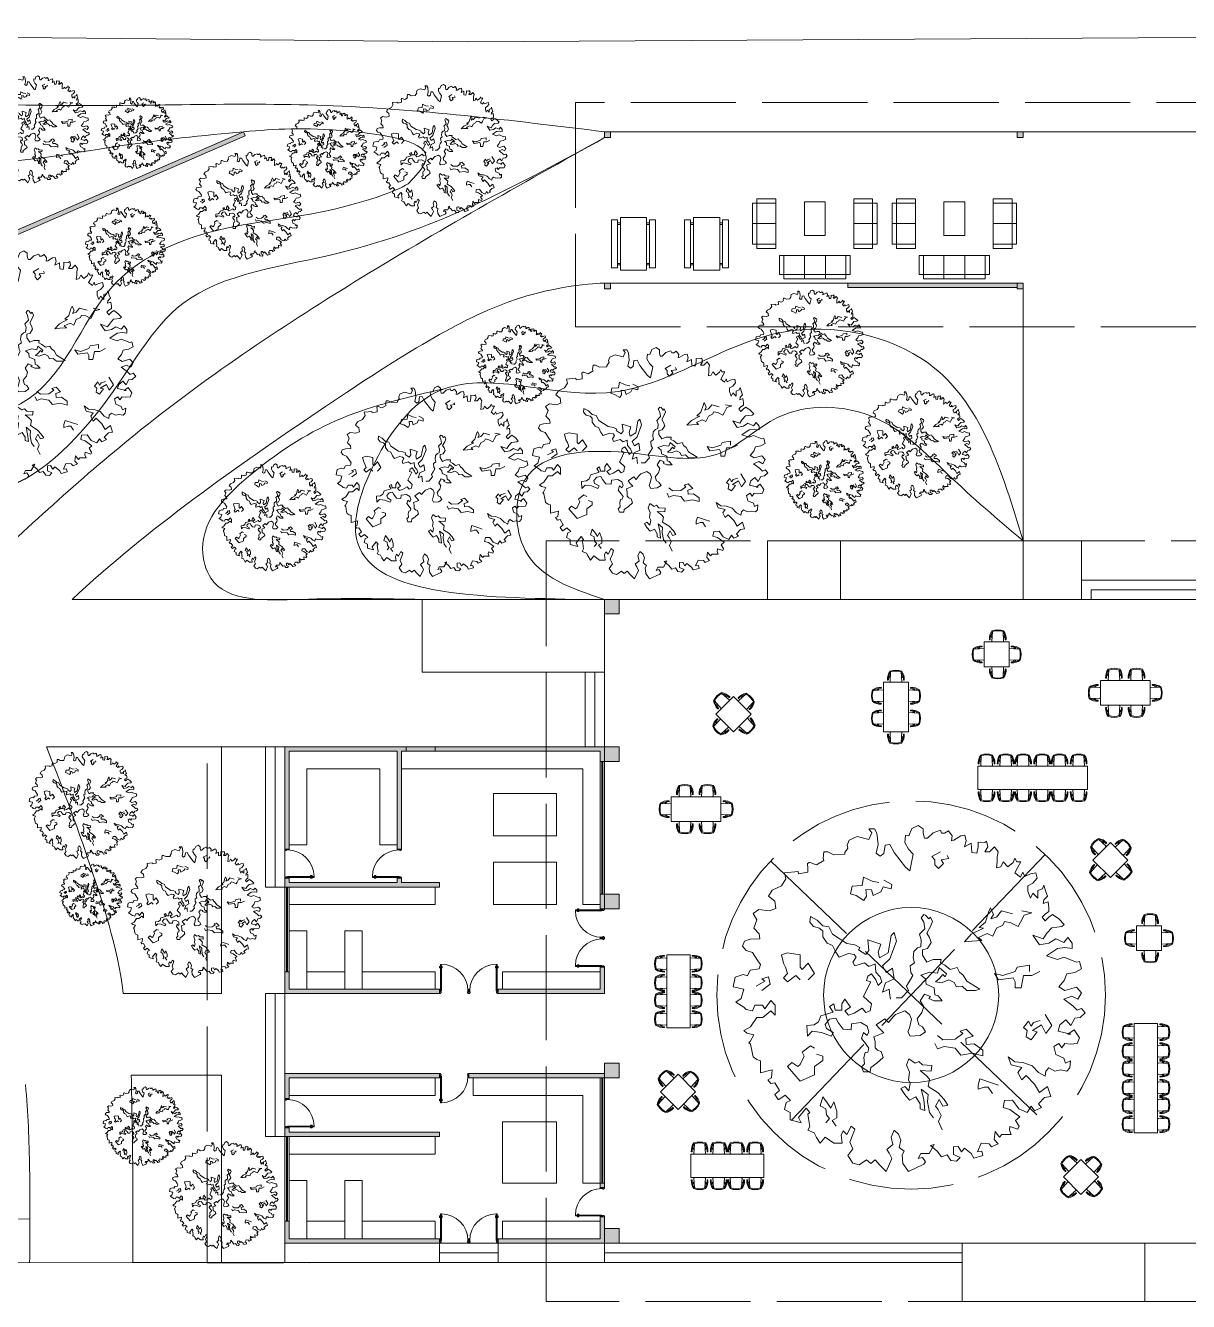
# Model space of a CAD drawing. Header units: metres. Extents: x -48 to 2360, y -1392 to 453.
# Drawn here: x 879.78 to 919.62, y -100.49 to -56.77 of the extents above; entities that cross this region are included whole.
import ezdxf

# ---------------------------------------------------------------- set-up
doc = ezdxf.new("R2010")
doc.units = ezdxf.units.M
doc.linetypes.add('ACAD_ISO02W100', pattern=[15, 12, -3])
doc.layers.get('0').update_dxf_attribs({"color": 200})
for name, color, linetype, lineweight, transparency in [('BAÑOS', 201, 'Continuous', 5, 0.7), ('caminos', 213, 'Continuous', 9, 0.5), ('JARDINERAS', 93, 'Continuous', 5, 0.4), ('PyV', 4, 'Continuous', 5, 0.3), ('SUELO', 231, 'Continuous', 5, 0.2)]:
    doc.layers.add(name, color=color, linetype=linetype, lineweight=lineweight, transparency=transparency)
for name, color, linetype, lineweight in [('MURETE', 31, 'Continuous', 13), ('MUROS', 31, 'Continuous', 9), ('proyecciones nuevas', 170, 'ACAD_ISO02W100', 13), ('trazo', 7, 'Continuous', 18)]:
    doc.layers.add(name, color=color, linetype=linetype, lineweight=lineweight)
doc.layers.add('Vegetación-h', color=7, linetype='Continuous', lineweight=5, true_color=0x5f7f00, transparency=0.5)

# ---------------------------------------------------------------- blocks, each defined once
blk = doc.blocks.new('SILLA')
for p, q in [((478.621, 333.309), (478.64, 333.653)), ((479.021, 333.309), (479.003, 333.653)), ((478.572, 333.487), (478.629, 333.443)), ((479.071, 333.487), (479.014, 333.443))]:
    blk.add_line(p, q)
for centre, radius, start, end in [((478.995, 333.41), 0.46, 144.3343, 183.9715), ((478.995, 333.41), 0.43, 145.6187, 183.9715), ((478.821, 333.087), 0.624, 71.3205, 108.6795), ((478.821, 333.087), 0.594, 72.2576, 107.7424), ((478.648, 333.41), 0.43, 356.0285, 34.3813), ((478.648, 333.41), 0.46, 356.0285, 35.6657), ((478.551, 333.388), 0.0174, 214.4526, 333.4904), ((478.578, 333.465), 0.0569, 21.4004, 88.2071), ((478.821, 333.949), 0.67, 252.6383, 256.821), ((478.821, 333.949), 0.67, 283.179, 287.3617), ((479.065, 333.465), 0.0569, 91.7929, 158.5996), ((479.092, 333.388), 0.0174, 206.5096, 325.5474)]:
    blk.add_arc(centre, radius, start, end)
blk = doc.blocks.new('arb29')
at = {"layer": 'Vegetación-h', "linetype": 'Continuous'}
for points in [[(1.833, -0.001), (1.929, -0.073), (1.976, -0.118), (2.022, -0.099), (2.061, -0.145), (2.008, -0.196), (1.95, -0.203), (1.91, -0.281), (1.857, -0.222), (1.793, -0.275), (1.774, -0.339), (1.91, -0.373), (1.878, -0.373), (1.942, -0.326), (2.001, -0.411), (1.976, -0.47), (1.905, -0.477), (1.846, -0.47), (1.812, -0.517), (1.78, -0.47), (1.727, -0.504), (1.748, -0.587), (1.833, -0.626), (1.852, -0.679), (1.905, -0.653), (1.897, -0.73), (1.865, -0.764), (1.799, -0.751), (1.74, -0.764), (1.676, -0.73), (1.644, -0.764), (1.636, -0.815), (1.565, -0.778), (1.5, -0.706), (1.402, -0.672), (1.317, -0.666), (1.245, -0.613), (1.277, -0.698), (1.389, -0.725), (1.349, -0.778), (1.389, -0.855), (1.434, -0.81), (1.525, -0.9), (1.578, -0.991), (1.663, -0.927), (1.695, -1.031), (1.631, -1.044), (1.565, -1.11), (1.597, -1.148), (1.525, -1.182), (1.487, -1.135), (1.447, -1.201), (1.357, -1.161), (1.291, -1.071), (1.206, -1.076), (1.192, -1.148), (1.264, -1.169), (1.37, -1.246), (1.323, -1.286), (1.362, -1.345), (1.349, -1.377), (1.264, -1.35), (1.259, -1.39), (1.277, -1.435), (1.232, -1.435), (1.179, -1.435), (1.155, -1.462), (1.109, -1.403), (1.096, -1.488), (1.141, -1.533), (1.07, -1.566), (1.043, -1.533), (0.958, -1.526), (0.919, -1.619), (0.966, -1.611), (0.977, -1.658), (0.881, -1.683), (0.854, -1.637), (0.783, -1.579), (0.75, -1.619), (0.716, -1.56), (0.665, -1.566), (0.665, -1.645), (0.737, -1.677), (0.698, -1.717), (0.639, -1.709), (0.599, -1.651), (0.541, -1.67), (0.495, -1.611), (0.424, -1.552), (0.463, -1.539), (0.41, -1.637), (0.32, -1.637), (0.293, -1.69), (0.339, -1.677), (0.371, -1.722), (0.352, -1.749), (0.189, -1.826), (0.131, -1.741), (0.123, -1.651), (0.144, -1.611), (0.091, -1.573), (0.11, -1.494), (0.085, -1.43), (0.038, -1.39), (0.006, -1.462), (0.025, -1.539), (-0.039, -1.592), (-0.013, -1.632), (0.014, -1.69), (-0.047, -1.826), (-0.111, -1.762), (-0.164, -1.704), (-0.209, -1.741), (-0.255, -1.704), (-0.332, -1.755), (-0.398, -1.736), (-0.451, -1.658), (-0.398, -1.586), (-0.43, -1.515), (-0.398, -1.435), (-0.379, -1.377), (-0.417, -1.345), (-0.462, -1.435), (-0.502, -1.396), (-0.523, -1.443), (-0.51, -1.526), (-0.6, -1.526), (-0.691, -1.462), (-0.744, -1.526), (-0.783, -1.467), (-0.808, -1.416), (-0.874, -1.39), (-0.855, -1.35), (-0.867, -1.265), (-0.874, -1.22), (-0.855, -1.201), (-0.893, -1.156), (-0.972, -1.254), (-0.946, -1.312), (-1.063, -1.278), (-1.063, -1.201), (-1.122, -1.169), (-1.103, -1.097), (-1.057, -1.076), (-1.116, -1.018), (-1.18, -1.063), (-1.188, -1.063), (-1.225, -1.012), (-1.174, -0.967), (-1.225, -0.887), (-1.265, -0.895), (-1.297, -0.855), (-1.259, -0.836), (-1.252, -0.751), (-1.377, -0.783), (-1.377, -0.719), (-1.377, -0.653), (-1.414, -0.64), (-1.454, -0.613), (-1.462, -0.581), (-1.48, -0.477), (-1.499, -0.464), (-1.486, -0.451), (-1.448, -0.379), (-1.52, -0.36), (-1.552, -0.334), (-1.48, -0.294), (-1.414, -0.196), (-1.35, -0.196), (-1.265, -0.124), (-1.22, -0.171), (-1.22, -0.065), (-1.265, -0.014), (-1.331, -0.105), (-1.356, -0.065), (-1.435, -0.065), (-1.462, -0.124), (-1.526, -0.112), (-1.552, -0.086), (-1.637, -0.033), (-1.579, 0.007), (-1.552, 0.103), (-1.664, 0.129), (-1.643, 0.233), (-1.558, 0.26), (-1.513, 0.247), (-1.486, 0.305), (-1.39, 0.318), (-1.377, 0.364), (-1.403, 0.403), (-1.462, 0.494), (-1.526, 0.515), (-1.565, 0.56), (-1.545, 0.613), (-1.486, 0.632), (-1.382, 0.638), (-1.39, 0.691), (-1.448, 0.749), (-1.414, 0.84), (-1.454, 0.906), (-1.395, 0.946), (-1.284, 0.933), (-1.212, 0.957), (-1.225, 1.037), (-1.292, 1.088), (-1.252, 1.154), (-1.154, 1.199), (-1.108, 1.271), (-1.122, 1.337), (-0.978, 1.35), (-0.972, 1.324), (-0.874, 1.343), (-0.874, 1.382), (-0.88, 1.433), (-0.861, 1.447), (-0.855, 1.447), (-0.783, 1.422), (-0.704, 1.467), (-0.712, 1.492), (-0.704, 1.558), (-0.664, 1.558), (-0.6, 1.526), (-0.483, 1.532), (-0.483, 1.552), (-0.451, 1.598), (-0.457, 1.63), (-0.438, 1.683), (-0.353, 1.721), (-0.228, 1.688), (-0.196, 1.76), (-0.228, 1.8), (-0.17, 1.8), (-0.143, 1.755), (-0.13, 1.636), (-0.151, 1.545), (-0.111, 1.513), (-0.071, 1.539), (-0.058, 1.63), (-0.007, 1.636), (0.038, 1.552), (0.157, 1.396), (0.203, 1.356), (0.24, 1.532), (0.189, 1.585), (0.15, 1.656), (0.157, 1.734), (0.195, 1.728)], [(0.195, 1.728), (0.227, 1.806), (0.293, 1.838), (0.346, 1.8), (0.346, 1.755), (0.359, 1.702), (0.392, 1.702), (0.45, 1.76), (0.528, 1.787), (0.541, 1.755), (0.573, 1.755), (0.613, 1.779), (0.652, 1.728), (0.645, 1.675), (0.671, 1.683), (0.743, 1.728), (0.788, 1.734), (0.801, 1.675), (0.783, 1.611), (0.854, 1.649), (0.86, 1.552), (0.913, 1.545), (0.926, 1.611), (0.926, 1.662), (0.998, 1.656), (1.017, 1.67), (1.03, 1.611), (0.998, 1.558), (1.049, 1.558), (1.102, 1.611), (1.141, 1.558), (1.128, 1.505), (1.128, 1.454), (1.121, 1.388), (1.168, 1.401), (1.192, 1.454), (1.24, 1.401), (1.298, 1.447), (1.317, 1.492), (1.336, 1.454), (1.381, 1.454), (1.349, 1.396), (1.317, 1.337), (1.376, 1.29), (1.402, 1.343), (1.421, 1.297), (1.48, 1.324), (1.538, 1.337), (1.551, 1.278), (1.506, 1.225), (1.453, 1.199), (1.453, 1.14), (1.48, 1.069), (1.506, 1.122), (1.559, 1.069), (1.559, 1.148), (1.61, 1.167), (1.623, 1.207), (1.644, 1.135), (1.663, 1.088), (1.623, 1.05), (1.617, 1.01), (1.668, 1.029), (1.676, 0.965), (1.676, 0.925), (1.636, 0.899), (1.604, 0.866), (1.636, 0.827), (1.676, 0.866), (1.716, 0.893), (1.78, 0.848), (1.838, 0.789), (1.812, 0.768), (1.708, 0.755), (1.655, 0.696), (1.617, 0.638), (1.506, 0.677), (1.578, 0.574), (1.676, 0.592), (1.748, 0.638), (1.833, 0.6), (1.878, 0.651), (1.923, 0.592), (1.923, 0.534), (1.846, 0.547), (1.767, 0.534), (1.65, 0.456), (1.767, 0.417), (1.833, 0.443), (1.969, 0.39), (2.001, 0.398), (2.022, 0.318), (1.95, 0.281), (1.865, 0.267), (1.838, 0.196), (1.78, 0.129), (1.846, 0.09), (1.969, 0.124), (2.022, 0.065), (1.982, -0.001), (1.918, 0.031), (1.833, -0.001)], [(0.528, 1.559), (0.437, 1.507), (0.469, 1.475), (0.469, 1.422), (0.508, 1.382), (0.561, 1.435), (0.535, 1.475), (0.619, 1.487), (0.6, 1.52)], [(-0.124, 1.233), (-0.195, 1.246), (-0.286, 1.291), (-0.3, 1.2), (-0.404, 1.194), (-0.424, 1.115), (-0.365, 1.096), (-0.281, 1.044), (-0.254, 1.089), (-0.261, 1.161), (-0.202, 1.155), (-0.182, 1.096), (-0.104, 1.135), (-0.078, 1.187), (0.007, 1.167), (0.013, 1.214), (-0.072, 1.259)], [(1.291, 0.901), (1.174, 0.933), (1.122, 0.867), (1.063, 0.848), (1.089, 0.894), (1.057, 0.965), (1.037, 0.919), (1.004, 0.815), (0.939, 0.756), (0.985, 0.75), (0.855, 0.685), (0.782, 0.606), (0.861, 0.613), (0.966, 0.62), (0.932, 0.652), (1.024, 0.692), (1.082, 0.665), (1.122, 0.75), (1.187, 0.783), (1.206, 0.822), (1.272, 0.808), (1.35, 0.769), (1.376, 0.815), (1.415, 0.887), (1.494, 0.913), (1.39, 0.933)], [(0.059, 0.013), (0.118, 0.013), (0.189, 0.091), (0.17, 0.137), (0.202, 0.189), (0.235, 0.248), (0.215, 0.28), (0.209, 0.352), (0.254, 0.384), (0.241, 0.436), (0.248, 0.502), (0.287, 0.541), (0.32, 0.554), (0.326, 0.626), (0.306, 0.685), (0.365, 0.744), (0.352, 0.815), (0.326, 0.861), (0.352, 0.894), (0.372, 0.887), (0.404, 0.848), (0.424, 0.867), (0.444, 0.822), (0.424, 0.769), (0.385, 0.697), (0.411, 0.652), (0.431, 0.6), (0.392, 0.535), (0.34, 0.522), (0.34, 0.463), (0.385, 0.391), (0.451, 0.418), (0.535, 0.418), (0.528, 0.384), (0.574, 0.359), (0.633, 0.313), (0.705, 0.332), (0.73, 0.286), (0.769, 0.254), (0.809, 0.189), (0.946, 0.104), (0.9, 0.091), (0.809, 0.091), (0.757, 0.137), (0.698, 0.13), (0.672, 0.175), (0.619, 0.202), (0.535, 0.17), (0.476, 0.182), (0.515, 0.215), (0.555, 0.261), (0.58, 0.234), (0.594, 0.268), (0.515, 0.332), (0.496, 0.274), (0.417, 0.286), (0.32, 0.254), (0.372, 0.215), (0.378, 0.157), (0.463, 0.118), (0.469, 0.046), (0.503, 0.032), (0.548, -0.02), (0.463, -0.02), (0.404, 0.007), (0.424, 0.026), (0.359, 0.052), (0.313, -0.02), (0.352, -0.079), (0.333, -0.144), (0.281, -0.209), (0.3, -0.274), (0.34, -0.294), (0.372, -0.346), (0.313, -0.385), (0.209, -0.392), (0.183, -0.346), (0.202, -0.306), (0.222, -0.215), (0.202, -0.163), (0.15, -0.124), (0.052, -0.163), (0.027, -0.19), (-0.02, -0.249), (-0.059, -0.209), (-0.15, -0.274), (-0.118, -0.313), (-0.072, -0.359), (-0.176, -0.399), (-0.163, -0.451), (-0.163, -0.515), (-0.137, -0.542), (-0.098, -0.555), (-0.078, -0.62), (-0.143, -0.678), (-0.209, -0.724), (-0.215, -0.771), (-0.286, -0.771), (-0.306, -0.718), (-0.274, -0.685), (-0.281, -0.62), (-0.267, -0.567), (-0.241, -0.562), (-0.229, -0.522), (-0.261, -0.476), (-0.306, -0.418), (-0.286, -0.353), (-0.248, -0.385), (-0.229, -0.346), (-0.248, -0.288), (-0.313, -0.249), (-0.411, -0.261), (-0.417, -0.326), (-0.502, -0.32), (-0.554, -0.249), (-0.58, -0.202), (-0.646, -0.215), (-0.691, -0.268), (-0.678, -0.313), (-0.606, -0.353), (-0.626, -0.392), (-0.73, -0.353), (-0.828, -0.34), (-0.88, -0.392), (-0.887, -0.281), (-0.808, -0.274), (-0.763, -0.242), (-0.737, -0.177), (-0.606, -0.138), (-0.646, -0.079), (-0.599, -0.052), (-0.587, -0.118), (-0.515, -0.118), (-0.515, -0.052), (-0.483, 0), (-0.424, -0.085), (-0.483, -0.124), (-0.443, -0.17), (-0.385, -0.15), (-0.3, -0.098), (-0.261, -0.144), (-0.215, -0.124), (-0.209, -0.085), (-0.202, -0.052), (-0.286, 0.026), (-0.261, 0.078), (-0.209, 0.182), (-0.254, 0.195), (-0.241, 0.241), (-0.202, 0.268), (-0.156, 0.202), (-0.13, 0.143), (-0.091, 0.182), (-0.111, 0.234), (-0.156, 0.286), (-0.163, 0.372), (-0.229, 0.345), (-0.274, 0.384), (-0.378, 0.352), (-0.397, 0.391), (-0.365, 0.443), (-0.385, 0.47), (-0.443, 0.483), (-0.542, 0.443), (-0.58, 0.495), (-0.613, 0.567), (-0.672, 0.593), (-0.717, 0.658), (-0.717, 0.717), (-0.75, 0.75), (-0.815, 0.769), (-0.855, 0.815), (-0.848, 0.874), (-0.776, 0.835), (-0.717, 0.776), (-0.652, 0.763), (-0.613, 0.685), (-0.463, 0.587), (-0.378, 0.574), (-0.326, 0.547), (-0.339, 0.522), (-0.261, 0.47), (-0.229, 0.515), (-0.241, 0.626), (-0.104, 0.581), (-0.13, 0.495), (-0.118, 0.436), (-0.026, 0.489), (0.007, 0.672), (0.039, 0.704), (0.065, 0.613), (-0.007, 0.424), (-0.084, 0.352), (-0.046, 0.28), (0.02, 0.326), (0.039, 0.215), (-0.052, 0.17), (-0.084, 0.071), (-0.013, 0.104), (-0.007, 0.039), (0, 0)], [(-0.87, 0.204), (-0.804, 0.27), (-0.87, 0.379), (-0.935, 0.314), (-0.956, 0.336), (-0.956, 0.467), (-1.089, 0.488), (-1.154, 0.467), (-1.132, 0.379), (-1.11, 0.336), (-1.089, 0.27), (-1.132, 0.226), (-1.089, 0.183), (-1.001, 0.248), (-0.956, 0.204)], [(1.472, 0.291), (1.472, 0.357), (1.341, 0.336), (1.319, 0.291), (1.188, 0.248), (1.1, 0.27), (1.144, 0.204), (1.297, 0.226), (1.319, 0.183), (1.319, 0.117), (1.384, 0.117), (1.407, 0.248), (1.494, 0.248), (1.582, 0.291)], [(-1.422, 0.137), (-1.331, 0.189), (-1.363, 0.215), (-1.291, 0.234), (-1.272, 0.157), (-1.363, 0.091)], [(1.585, -0.229), (1.513, -0.249), (1.487, -0.288), (1.461, -0.235), (1.408, -0.301), (1.447, -0.333), (1.435, -0.399), (1.487, -0.431), (1.553, -0.346), (1.501, -0.333), (1.598, -0.274), (1.644, -0.365), (1.709, -0.281), (1.637, -0.163)], [(0.496, -0.385), (0.555, -0.431), (0.685, -0.424), (0.764, -0.365), (0.737, -0.34), (0.802, -0.32), (0.874, -0.392), (0.796, -0.418), (0.802, -0.483), (0.887, -0.476), (0.978, -0.542), (0.978, -0.601), (0.868, -0.574), (0.744, -0.594), (0.685, -0.522), (0.567, -0.503), (0.496, -0.529), (0.469, -0.47)], [(-0.804, -0.519), (-0.848, -0.496), (-0.935, -0.562), (-0.913, -0.605), (-0.956, -0.693), (-0.979, -0.715), (-1.044, -0.671), (-1.089, -0.715), (-0.956, -0.869), (-0.804, -0.803), (-0.804, -0.715), (-0.717, -0.65), (-0.717, -0.605), (-0.782, -0.584)], [(0.548, -1.384), (0.508, -1.298), (0.535, -1.234), (0.503, -1.168), (0.476, -1.136), (0.515, -1.064), (0.555, -1.136), (0.607, -1.123), (0.567, -1.064), (0.503, -0.992), (0.398, -0.927), (0.411, -0.848), (0.378, -0.809), (0.313, -0.757), (0.431, -0.764), (0.437, -0.705), (0.34, -0.698), (0.3, -0.66), (0.261, -0.678), (0.195, -0.633), (0.17, -0.698), (0.202, -0.776), (0.189, -0.855), (0.209, -0.894), (0.195, -0.973), (0.15, -0.927), (0.111, -0.946), (0.15, -1.012), (0.202, -1.07), (0.267, -1.037), (0.313, -1.109), (0.313, -1.161), (0.365, -1.181), (0.352, -1.064), (0.326, -0.953), (0.398, -1.012), (0.392, -1.089), (0.411, -1.2), (0.456, -1.259)], [(1.144, -0.912), (1.078, -0.89), (0.947, -0.846), (0.926, -0.912), (0.926, -0.956), (0.991, -0.934), (1.034, -0.934), (1.078, -1)], [(-0.685, -1.311), (-0.646, -1.266), (-0.678, -1.227), (-0.685, -1.161), (-0.744, -1.129), (-0.717, -1.037), (-0.665, -1.103), (-0.633, -1.155), (-0.599, -1.089), (-0.567, -1.188), (-0.567, -1.259), (-0.619, -1.286), (-0.574, -1.345)]]:
    blk.add_lwpolyline(points, dxfattribs=at)
blk = doc.blocks.new('A$C47781D45')
at = {"layer": 'PyV', "ltscale": 0.05}
for points in [[(0, 0.15), (0, 0), (0, 0), (0.03, 0), (0.03, 0.03), (0.05, 0.03), (0.05, 0.06), (0.03, 0.06), (0.03, 0.15)], [(1, 0.15), (1, 0), (1, 0), (0.97, 0), (0.97, 0.03), (0.95, 0.03), (0.95, 0.06), (0.97, 0.06), (0.97, 0.15)]]:
    blk.add_lwpolyline(points, close=True, dxfattribs=at)
blk = doc.blocks.new('A$C0EB300D3')
at = {"layer": 'PyV', "ltscale": 0.05}
for points in [[(0.017, 0.05), (0, 0.05), (0, 0), (0.017, 0)], [(0.072, 0.05), (0.09, 0.05), (0.09, 0), (0.072, 0)]]:
    blk.add_lwpolyline(points, close=True, dxfattribs=at)
for points in [[(0.03, 0.04), (0.017, 0.04), (0.017, 0.01), (0.03, 0.01)], [(0.06, 0.04), (0.072, 0.04), (0.072, 0.01), (0.06, 0.01)]]:
    blk.add_lwpolyline(points, dxfattribs=at)
blk = doc.blocks.new('A$C2C4F1FC9')
at = {"layer": 'PyV', "ltscale": 0.05}
blk.add_lwpolyline([(0.03, 0), (0.06, 0), (0.06, 0.91), (0.03, 0.91)], close=True, dxfattribs=at)
blk.add_blockref('A$C0EB300D3', (0, 0.79), dxfattribs=at)
blk = doc.blocks.new('A$C0F255765')
at = {"layer": 'PyV', "ltscale": 0.05}
for name, p in [('A$C2C4F1FC9', (0, 0.09)), ('A$C47781D45', (0, 0))]:
    blk.add_blockref(name, p, dxfattribs=at)
blk = doc.blocks.new('A$C20987058')
at = {"layer": 'PyV', "ltscale": 0.05}
blk.add_arc((0.06, 0.09), 0.91, 0.0001, 89.9998, dxfattribs=at)
blk.add_blockref('A$C0F255765', (0, 0), dxfattribs=at)
blk = doc.blocks.new('EUPLS010')
at = {"color": 0, "linetype": 'ByBlock'}
for p, q in [((0.076, 1.51), (1.724, 1.51)), ((0.076, 1.306), (0.076, 1.51)), ((1.724, 1.306), (1.724, 1.51)), ((0, 0.305), (0, 1.205)), ((0, 1.205), (1.8, 1.205)), ((0.076, 1.306), (1.724, 1.306)), ((0.178, 1.205), (0.178, 1.306)), ((0.229, 1.205), (0.229, 1.306)), ((1.571, 1.205), (1.571, 1.306)), ((1.622, 1.205), (1.622, 1.306)), ((1.8, 1.205), (1.8, 0.305)), ((1.8, 0.305), (0, 0.305)), ((1.724, 0.203), (0.076, 0.203)), ((0.076, 0), (0.076, 0.203)), ((1.724, 0), (0.076, 0)), ((0.178, 0.203), (0.178, 0.305)), ((0.229, 0.203), (0.229, 0.305)), ((1.571, 0.203), (1.571, 0.305)), ((1.622, 0.203), (1.622, 0.305)), ((1.724, 0.203), (1.724, 0))]:
    blk.add_line(p, q, dxfattribs=at)

msp = doc.modelspace()

# ---------------------------------------------------------------- hatches: boundary and pattern name
at = {"layer": 'MUROS', "ltscale": 7, "transparency": 33554687}
h = msp.add_hatch(color=256, dxfattribs=at)
h.dxf.hatch_style = 1
h.paths.add_polyline_path([(899.617, -81.487), (893.817, -81.487), (893.817, -81.637), (899.467, -81.637), (899.467, -81.987), (899.617, -81.987)])
h.paths.add_polyline_path([(892.667, -81.637), (892.817, -81.637), (892.817, -81.487), (888.667, -81.487), (888.667, -84.987), (888.817, -84.987), (888.817, -81.637), (892.517, -81.637), (892.517, -84.987), (892.667, -84.987)])
h.paths.add_polyline_path([(893.967, -86.137), (892.667, -86.137), (892.667, -85.987), (892.517, -85.987), (892.517, -86.137), (888.817, -86.137), (888.817, -85.987), (888.667, -85.987), (888.667, -86.287), (893.967, -86.287)])
h.paths.add_polyline_path([(893.967, -89.787), (888.817, -89.787), (888.817, -89.187), (888.667, -89.187), (888.667, -89.937), (893.967, -89.937)])
h.paths.add_polyline_path([(899.617, -89.037), (899.467, -89.037), (899.467, -89.787), (895.967, -89.787), (895.967, -89.937), (899.617, -89.937)])
h.paths.add_polyline_path([(899.617, -86.537), (899.467, -86.537), (899.467, -87.037), (899.617, -87.037)])
h.paths.add_polyline_path([(899.617, -92.677), (894.967, -92.677), (894.967, -92.827), (899.467, -92.827), (899.617, -92.825)])
h.paths.add_polyline_path([(893.967, -92.677), (888.667, -92.677), (888.667, -93.537), (888.817, -93.537), (888.817, -92.827), (893.967, -92.827)])
h.paths.add_polyline_path([(893.967, -94.687), (888.817, -94.687), (888.817, -94.537), (888.667, -94.537), (888.667, -94.837), (893.967, -94.837)])
h.paths.add_polyline_path([(893.967, -98.337), (888.817, -98.337), (888.817, -97.737), (888.667, -97.737), (888.667, -98.487), (893.967, -98.487)])
h.paths.add_polyline_path([(899.617, -97.587), (899.467, -97.587), (899.467, -98.337), (895.967, -98.337), (895.967, -98.487), (899.617, -98.487)])
h.paths.add_polyline_path([(899.617, -96.437), (899.467, -96.437), (899.467, -96.587), (899.617, -96.587)])
h.paths.add_polyline_path([(913.451, -65.595), (907.951, -65.595), (907.951, -65.745), (913.451, -65.745)])
h.paths.add_polyline_path([(934.117, -60.412), (923.117, -60.412), (923.117, -60.595), (933.931, -60.595), (934.117, -60.594)])
h.paths.add_polyline_path([(922.617, -60.412), (921.117, -60.412), (921.117, -60.595), (922.617, -60.595)])
h.paths.add_polyline_path([(937.117, -60.412), (934.617, -60.412), (934.617, -60.595), (937.117, -60.595)])
h.paths.add_polyline_path([(950.513, -65.856), (950.363, -65.856), (950.363, -73.949), (950.513, -73.949)])
h.paths.add_polyline_path([(955.823, -73.959), (955.675, -73.985), (958.032, -87.604, -0.006774), (958.175, -87.55)])
h.paths.add_polyline_path([(861.592, -60.412), (855.513, -60.412), (855.513, -60.595), (861.592, -60.595)])
h.paths.add_polyline_path([(868.991, -67.25), (868.959, -67.177), (867.537, -67.794), (867.569, -67.867)])
h.paths.add_polyline_path([(868.561, -66.259), (868.529, -66.186), (867.107, -66.803), (867.139, -66.876)])
h.paths.add_polyline_path([(868.131, -65.269), (868.099, -65.195), (866.677, -65.812), (866.709, -65.886)])
h.paths.add_polyline_path([(867.701, -64.278), (867.669, -64.205), (866.247, -64.822), (866.279, -64.895)])
h.paths.add_polyline_path([(870.241, -64.353), (870.209, -64.279), (868.787, -64.896), (868.819, -64.97)])
h.paths.add_polyline_path([(869.811, -63.362), (869.779, -63.289), (868.357, -63.906), (868.389, -63.979)])
h = msp.add_hatch(color=256, dxfattribs=at)
h.dxf.hatch_style = 1
h.paths.add_polyline_path([(887.313, -60.549), (887.253, -60.412), (874.009, -66.161), (874.069, -66.299)])
h.paths.add_polyline_path([(872.876, -66.817), (872.817, -66.679), (870.077, -67.868), (869.389, -68.167), (868.105, -68.725), (868.165, -68.862), (869.724, -68.185), (870.003, -68.827), (870.141, -68.768), (869.862, -68.126)], flags=17)
h.paths.add_polyline_path([(870.521, -70.02), (870.72, -70.478), (870.857, -70.419), (870.539, -69.685), (870.401, -69.745), (870.461, -69.882), (866.529, -71.589), (866.392, -71.649), (866.65, -72.245), (866.788, -72.186), (866.589, -71.727)])
h.paths.add_polyline_path([(864.451, -61.496), (861.984, -61.496), (862.72, -63.193), (862.858, -63.133), (862.212, -61.646), (864.352, -61.646), (865.116, -63.407), (865.254, -63.347)], flags=17)
h.paths.add_polyline_path([(871.513, -60.412), (861.592, -60.412), (861.592, -60.595), (871.429, -60.595), (871.455, -60.655), (865.254, -63.347), (865.116, -63.407), (863.316, -64.188), (863.256, -64.051), (863.119, -64.11), (866.392, -71.649), (866.529, -71.589), (863.376, -64.326), (867.032, -62.738), (867.72, -62.44), (871.515, -60.792), (873.872, -66.221), (873.734, -66.281), (873.794, -66.419), (873.931, -66.359), (874.728, -68.193), (874.865, -68.134), (874.069, -66.299), (874.009, -66.161)])
h.paths.add_polyline_path([(867.17, -62.679), (867.032, -62.738), (869.389, -68.167), (869.527, -68.107)], flags=17)
h.paths.add_polyline_path([(867.72, -62.44), (867.583, -62.499), (869.94, -67.928), (870.077, -67.868)], flags=17)
h = msp.add_hatch(color=256, dxfattribs=at)
h.dxf.hatch_style = 1
h.paths.add_polyline_path([(899.817, -60.412), (899.617, -60.412), (899.617, -60.612), (899.817, -60.612)])
h.paths.add_polyline_path([(913.951, -60.412), (913.751, -60.412), (913.751, -60.612), (913.951, -60.612)])
h.paths.add_polyline_path([(922.117, -60.412), (920.817, -60.412), (920.817, -60.595), (922.117, -60.595)])
h.paths.add_polyline_path([(920.817, -60.412), (920.617, -60.412), (920.617, -60.612), (920.817, -60.612)])
h.paths.add_polyline_path([(923.117, -60.595), (922.717, -60.595), (922.717, -60.877), (923.117, -60.877)])
h.paths.add_polyline_path([(923.117, -60.477), (922.717, -60.477), (922.717, -60.595), (923.117, -60.595)])
h.paths.add_polyline_path([(934.617, -68.12), (934.217, -68.12), (934.217, -68.52), (934.617, -68.52)])
h.paths.add_polyline_path([(923.117, -68.087), (922.717, -68.087), (922.717, -68.487), (923.117, -68.487)])
h.paths.add_polyline_path([(920.817, -65.595), (920.617, -65.595), (920.617, -65.795), (920.817, -65.795)])
h.paths.add_polyline_path([(913.751, -65.595), (907.951, -65.595), (907.951, -65.745), (913.751, -65.745)])
h.paths.add_polyline_path([(913.951, -65.595), (913.751, -65.595), (913.751, -65.795), (913.951, -65.795)])
h.paths.add_polyline_path([(899.817, -65.595), (899.617, -65.595), (899.617, -65.795), (899.817, -65.795)])
h.paths.add_polyline_path([(900.117, -76.431), (899.617, -76.431), (899.617, -76.931), (900.117, -76.931)])
h.paths.add_polyline_path([(920.617, -76.431), (920.117, -76.431), (920.117, -76.931), (920.617, -76.931)])
h.paths.add_polyline_path([(923.117, -75.664), (922.617, -75.664), (922.617, -76.164), (923.117, -76.164)])
h.paths.add_polyline_path([(923.117, -76.164), (922.617, -76.164), (922.617, -76.664), (923.117, -76.664)])
h.paths.add_polyline_path([(934.617, -75.698), (934.117, -75.698), (934.117, -76.198), (934.617, -76.198)])
h.paths.add_polyline_path([(934.617, -76.198), (934.117, -76.198), (934.117, -76.698), (934.617, -76.698)])
h.paths.add_polyline_path([(937.617, -76.205), (937.117, -76.204), (937.117, -76.704), (937.617, -76.704)])
h.paths.add_polyline_path([(949.108, -76.235), (948.608, -76.235), (948.608, -76.735), (949.108, -76.735)])
h.paths.add_polyline_path([(900.117, -81.487), (899.617, -81.487), (899.617, -81.987), (900.117, -81.987)])
h.paths.add_polyline_path([(900.117, -86.537), (899.617, -86.537), (899.617, -87.037), (900.117, -87.037)])
h.paths.add_polyline_path([(900.117, -92.325), (899.617, -92.325), (899.617, -92.677), (899.617, -92.825), (900.117, -92.825)])
h.paths.add_polyline_path([(900.117, -97.987), (899.617, -97.987), (899.617, -98.487), (900.117, -98.487)])
h.paths.add_polyline_path([(920.617, -97.987), (920.117, -97.987), (920.117, -98.487), (920.617, -98.487)])
h.paths.add_polyline_path([(920.617, -92.325), (920.117, -92.325), (920.117, -92.825), (920.617, -92.825)])
h.paths.add_polyline_path([(920.617, -86.537), (920.117, -86.537), (920.117, -87.037), (920.617, -87.037)])
h.paths.add_polyline_path([(923.067, -90.898), (922.667, -90.898), (922.667, -91.298), (923.067, -91.298)])
h.paths.add_polyline_path([(920.617, -81.487), (920.117, -81.487), (920.117, -81.987), (920.617, -81.987)])
h.paths.add_polyline_path([(923.067, -83.45), (922.667, -83.45), (922.667, -83.85), (923.067, -83.85)])
h.paths.add_polyline_path([(923.067, -98.598), (922.667, -98.598), (922.667, -98.998), (923.067, -98.998)])
h.paths.add_polyline_path([(934.567, -83.484), (934.167, -83.484), (934.167, -83.884), (934.567, -83.884)])
h.paths.add_polyline_path([(937.567, -83.49), (937.167, -83.49), (937.167, -83.89), (937.567, -83.89)])
h.paths.add_polyline_path([(949.058, -83.52), (948.658, -83.52), (948.658, -83.92), (949.058, -83.92)])
h.paths.add_polyline_path([(934.567, -90.932), (934.167, -90.932), (934.167, -91.332), (934.567, -91.332)])
h.paths.add_polyline_path([(937.567, -90.938), (937.167, -90.938), (937.167, -91.338), (937.567, -91.338)])
h.paths.add_polyline_path([(934.567, -98.632), (934.167, -98.632), (934.167, -99.032), (934.567, -99.032)])
h.paths.add_polyline_path([(937.567, -98.638), (937.167, -98.638), (937.167, -99.038), (937.567, -99.038)])
h.paths.add_polyline_path([(949.058, -98.669), (948.658, -98.669), (948.658, -99.069), (949.058, -99.069)])
h.paths.add_polyline_path([(949.058, -90.969), (948.658, -90.969), (948.658, -91.369), (949.058, -91.369)])
h = msp.add_hatch(color=256, dxfattribs=at)
h.dxf.hatch_style = 1
h.paths.add_polyline_path([(893.817, -81.487), (892.817, -81.487), (892.817, -81.637), (893.817, -81.637)])

# ---------------------------------------------------------------- linework, layer by layer
at = {"layer": 'BAÑOS', "ltscale": 7, "transparency": 33554508}
for points in [[(905.487, -63.556), (904.687, -63.556), (904.687, -62.856), (904.837, -62.856)], [(904.837, -62.856), (904.837, -62.706), (905.487, -62.706), (905.487, -62.856)], [(905.487, -62.856), (904.837, -62.856), (904.837, -64.256), (905.487, -64.256), (905.487, -62.856)], [(907.177, -62.816), (907.177, -63.963), (906.46, -63.963), (906.46, -62.816), (907.177, -62.816)], [(908.799, -62.856), (908.799, -62.706), (908.149, -62.706), (908.149, -62.856)], [(908.149, -62.856), (908.799, -62.856), (908.799, -64.256), (908.149, -64.256), (908.149, -62.856)], [(908.149, -63.556), (908.949, -63.556), (908.949, -62.856), (908.799, -62.856)], [(910.265, -63.556), (909.465, -63.556), (909.465, -62.856), (909.615, -62.856)], [(909.615, -62.856), (909.615, -62.706), (910.265, -62.706), (910.265, -62.856)], [(910.265, -62.856), (909.615, -62.856), (909.615, -64.256), (910.265, -64.256), (910.265, -62.856)], [(911.955, -62.816), (911.955, -63.963), (911.238, -63.963), (911.238, -62.816), (911.955, -62.816)], [(913.577, -62.856), (913.577, -62.706), (912.927, -62.706), (912.927, -62.856)], [(912.927, -62.856), (913.577, -62.856), (913.577, -64.256), (912.927, -64.256), (912.927, -62.856)], [(912.927, -63.556), (913.727, -63.556), (913.727, -62.856), (913.577, -62.856)], [(904.687, -63.556), (904.687, -64.256), (904.837, -64.256)], [(908.949, -63.556), (908.949, -64.256), (908.799, -64.256)], [(909.465, -63.556), (909.465, -64.256), (909.615, -64.256)], [(913.727, -63.556), (913.727, -64.256), (913.577, -64.256)], [(904.837, -64.256), (904.837, -64.406), (905.487, -64.406), (905.487, -64.256)], [(908.799, -64.256), (908.799, -64.406), (908.149, -64.406), (908.149, -64.256)], [(909.615, -64.256), (909.615, -64.406), (910.265, -64.406), (910.265, -64.256)], [(913.577, -64.256), (913.577, -64.406), (912.927, -64.406), (912.927, -64.256)], [(905.759, -64.645), (905.609, -64.645), (905.609, -65.295), (905.759, -65.295)], [(905.759, -65.295), (907.878, -65.295), (907.878, -65.445), (905.759, -65.445), (905.759, -65.295), (905.759, -64.645), (907.878, -64.645), (908.028, -64.645), (908.028, -65.295), (907.878, -65.295), (907.878, -64.645)], [(906.459, -64.645), (906.459, -65.445)], [(907.178, -64.645), (907.178, -65.445)], [(910.537, -64.645), (910.387, -64.645), (910.387, -65.295), (910.537, -65.295)], [(910.537, -65.295), (912.656, -65.295), (912.656, -65.445), (910.537, -65.445), (910.537, -65.295), (910.537, -64.645), (912.656, -64.645), (912.806, -64.645), (912.806, -65.295), (912.656, -65.295), (912.656, -64.645)], [(911.237, -64.645), (911.237, -65.445)], [(911.956, -64.645), (911.956, -65.445)], [(892.667, -81.637), (892.667, -82.237), (898.867, -82.237)], [(891.917, -82.237), (889.417, -82.237), (889.417, -84.837), (888.817, -84.837)], [(892.517, -84.837), (891.917, -84.837), (891.917, -82.237)], [(899.467, -86.887), (898.867, -86.887), (898.867, -82.237)], [(895.817, -84.537), (895.817, -83.087), (897.967, -83.087)], [(897.967, -84.537), (897.967, -83.087)], [(895.817, -84.537), (897.967, -84.537)], [(895.817, -86.887), (895.817, -85.437), (897.967, -85.437)], [(897.967, -86.887), (897.967, -85.437)], [(893.817, -86.287), (893.817, -86.887), (888.817, -86.887)], [(895.817, -86.887), (897.967, -86.887)], [(888.817, -87.787), (889.417, -87.787), (889.417, -89.787)], [(890.717, -87.787), (891.317, -87.787), (891.317, -89.787)], [(890.717, -87.787), (890.717, -89.787)], [(890.717, -89.187), (889.417, -89.187)], [(893.817, -89.787), (893.817, -89.187), (891.317, -89.187)], [(896.117, -89.787), (896.117, -89.187), (899.467, -89.187)], [(893.817, -92.827), (893.817, -93.427), (888.817, -93.427)], [(895.117, -92.827), (895.117, -93.427), (898.867, -93.427)], [(899.467, -96.437), (898.867, -96.437), (898.867, -93.427)], [(896.117, -96.437), (896.117, -94.327)], [(896.117, -94.327), (897.967, -94.327)], [(896.117, -96.437), (897.967, -96.437), (897.967, -94.327)], [(893.817, -94.837), (893.817, -95.437), (888.817, -95.437)], [(888.817, -96.337), (889.417, -96.337), (889.417, -98.337)], [(890.717, -96.337), (891.317, -96.337), (891.317, -98.337)], [(890.717, -96.337), (890.717, -98.337)], [(890.717, -97.737), (889.417, -97.737)], [(893.817, -98.337), (893.817, -97.737), (891.317, -97.737)], [(896.117, -98.337), (896.117, -97.737), (899.467, -97.737)]]:
    msp.add_lwpolyline(points, dxfattribs=at)
at = {"layer": 'BAÑOS', "transparency": 33554508}
for points in [[(912.621, -77.891), (913.471, -77.891), (913.471, -78.741), (912.621, -78.741), (912.621, -77.891)], [(909.172, -80.971), (909.172, -79.271), (910.022, -79.271)], [(910.022, -79.271), (910.022, -80.971)], [(916.601, -79.209), (918.301, -79.209)], [(918.301, -80.059), (916.601, -80.059), (916.601, -79.209)], [(918.301, -80.059), (918.301, -79.209)], [(903.432, -80.363), (904.033, -79.762), (904.634, -80.363), (904.033, -80.964), (903.432, -80.363)], [(909.172, -80.971), (910.022, -80.971)], [(912.403, -82.146), (916.153, -82.146)], [(916.153, -82.946), (912.403, -82.946), (912.403, -82.146)], [(916.153, -82.146), (916.153, -82.946)], [(901.903, -83.193), (903.603, -83.193)], [(903.603, -84.043), (901.903, -84.043), (901.903, -83.193)], [(903.603, -84.043), (903.603, -83.193)], [(916.342, -85.363), (916.943, -84.762), (917.544, -85.363), (916.943, -85.964), (916.342, -85.363)], [(917.838, -87.616), (918.688, -87.616), (918.688, -88.466), (917.838, -88.466), (917.838, -87.616)], [(902.546, -88.615), (902.546, -91.115), (901.746, -91.115), (901.746, -88.615)], [(901.746, -88.615), (902.546, -88.615)], [(917.76, -90.962), (918.56, -90.962)], [(917.76, -94.712), (917.76, -90.962)], [(918.56, -90.962), (918.56, -94.712), (917.76, -94.712)], [(901.534, -93.303), (902.135, -92.702), (902.736, -93.303), (902.135, -93.904), (901.534, -93.303)], [(902.574, -95.439), (905.074, -95.439)], [(905.074, -96.239), (902.574, -96.239), (902.574, -95.439)], [(905.074, -95.439), (905.074, -96.239)], [(915.331, -96.22), (915.932, -95.619), (916.533, -96.22), (915.932, -96.821), (915.331, -96.22)]]:
    msp.add_lwpolyline(points, dxfattribs=at)
at = {"layer": 'caminos', "ltscale": 7, "transparency": 33554559}
for p, q in [((907.951, -65.595), (899.617, -65.595)), ((913.951, -65.795), (913.951, -76.431)), ((907.701, -74.431), (907.701, -76.431)), ((893.367, -76.431), (881.382, -76.431)), ((886.501, -81.487), (880.5, -81.489)), ((886.501, -89.937), (883.13, -89.937))]:
    msp.add_line(p, q, dxfattribs=at)
at = {"layer": 'caminos', "transparency": 33554559}
msp.add_line((899.617, -99.153), (883.458, -99.153), dxfattribs=at)
at = {"layer": 'caminos', "ltscale": 7, "transparency": 33554559}
for points in [[(899.817, -60.412), (920.617, -60.412)], [(886.501, -81.487), (886.501, -89.937)], [(886.501, -92.737), (883.405, -92.737)], [(886.501, -92.737), (886.501, -99.15)], [(888.667, -98.487), (888.667, -99.153)]]:
    msp.add_lwpolyline(points, dxfattribs=at)
at = {"layer": 'caminos', "transparency": 33554559}
msp.add_lwpolyline([(883.458, -99.153), (864.268, -99.164)], dxfattribs=at)
at = {"layer": 'caminos', "ltscale": 7, "transparency": 33554559}
msp.add_spline([(877.99, -75.707), (883.549, -70.771), (891.055, -65.556), (899.617, -60.612)], degree=3, dxfattribs=at)
msp.add_open_spline([(899.617, -65.595), (899.617, -65.595), (896.564, -65.601), (890.408, -69.508), (883.913, -74.053), (881.382, -76.431)], degree=3, dxfattribs=at)
for points, knots in [([(880.5, -81.489), (881.544, -84.141), (881.947, -85.459), (882.948, -88.341), (883.13, -89.937)], [0, 0, 0, 0, 4.020786, 9.055923, 9.055923, 9.055923, 9.055923]), ([(879.785, -93.056), (879.872, -94.017), (879.952, -96.067), (879.935, -98.095), (879.926, -99.164)], [11.329051, 11.329051, 11.329051, 11.329051, 14.210624, 17.424044, 17.424044, 17.424044, 17.424044]), ([(883.405, -92.737), (883.428, -93.808), (883.471, -95.953), (883.462, -98.086), (883.458, -99.153)], [11.855535, 11.855535, 11.855535, 11.855535, 15.058414, 18.260994, 18.260994, 18.260994, 18.260994])]:
    msp.add_open_spline(points, degree=3, knots=knots, dxfattribs=at)
at = {"layer": 'JARDINERAS', "transparency": 33554559}
msp.add_lwpolyline([(879.936, -97.655), (867.895, -97.662)], dxfattribs=at)
at = {"layer": 'JARDINERAS', "transparency": 33554585}
msp.add_circle((910.117, -89.987), 3, dxfattribs=at)
for points in [[(840.609, -58.329), (844.874, -58.994), (848.649, -58.329), (854.827, -59.024), (858.544, -59.241), (864.689, -59.022), (880.806, -59.51), (890.034, -59.51), (899.617, -60.412)], [(874.865, -68.134), (878.53, -72.656), (882.42, -69.811), (885.17, -66.296), (890.536, -64.561), (899.617, -60.612)]]:
    msp.add_spline(points, degree=3, dxfattribs=at)
at = {"layer": 'JARDINERAS', "ltscale": 7, "transparency": 33554585}
for points in [[(871.513, -60.412), (874.484, -61.043), (877.912, -61.471), (882.884, -60.915), (887.253, -60.412), (890.858, -60.39), (893.491, -61.399), (892.986, -62.096)], [(913.951, -74.431), (910.706, -68.344), (905.73, -67.275), (899.683, -69.351), (893.956, -69.284), (891.756, -71.723), (891.087, -74.102), (898.618, -76.431)], [(894.132, -69.213), (890.605, -70.231), (887.59, -72.082), (885.85, -74.705), (886.134, -75.707), (889.191, -76.431), (893.367, -76.431)], [(913.951, -74.431), (911.386, -72.16), (908.865, -70.202), (905.545, -70.202), (903.624, -71.401), (900.343, -71.401), (896.903, -72.32), (896.903, -74.759), (899.617, -76.431)]]:
    msp.add_spline(points, degree=3, dxfattribs=at)
msp.add_open_spline([(874.069, -66.299), (874.952, -67.162), (876.25, -68.43), (878.041, -70.309), (881.032, -69.401), (881.919, -65.76), (885.935, -63.583), (890.068, -63.359), (892.879, -62.309), (892.986, -62.096)], degree=3, knots=[0, 0, 0, 0, 3.825934, 5.623077, 7.02159, 12.141109, 15.37054, 20.029451, 24.40321, 24.40321, 24.40321, 24.40321], dxfattribs=at)
at = {"layer": 'MURETE', "ltscale": 7, "transparency": 33554687}
for points in [[(874.009, -66.161), (887.253, -60.412)], [(874.069, -66.299), (887.313, -60.549)], [(887.253, -60.412), (887.313, -60.549)], [(888.817, -97.737), (888.667, -97.737)]]:
    msp.add_lwpolyline(points, dxfattribs=at)
at = {"layer": 'MUROS', "ltscale": 7, "transparency": 33554687}
for p, q in [((900.117, -81.987), (899.467, -81.987)), ((888.667, -89.937), (888.667, -85.987)), ((900.117, -86.537), (899.467, -86.537)), ((888.667, -93.537), (888.667, -92.677)), ((888.667, -98.487), (888.667, -94.537)), ((893.967, -98.487), (888.667, -98.487)), ((900.117, -98.487), (895.967, -98.487))]:
    msp.add_line(p, q, dxfattribs=at)
at = {"layer": 'MUROS', "transparency": 33554687}
for points in [[(899.817, -60.412), (899.617, -60.412), (899.617, -60.612), (899.817, -60.612)], [(913.951, -60.412), (913.751, -60.412), (913.751, -60.612), (913.951, -60.612)], [(899.817, -65.595), (899.617, -65.595), (899.617, -65.795), (899.817, -65.795)], [(913.951, -65.595), (913.751, -65.595), (913.751, -65.795), (913.951, -65.795)]]:
    msp.add_lwpolyline(points, close=True, dxfattribs=at)
at = {"layer": 'MUROS', "ltscale": 7, "transparency": 33554687}
for points in [[(907.951, -65.595), (907.951, -65.745), (913.751, -65.745)], [(907.951, -65.595), (913.951, -65.595), (913.951, -65.595)], [(899.617, -76.931), (899.617, -76.431), (900.117, -76.431)], [(888.667, -84.987), (888.667, -81.487)], [(888.667, -81.487), (892.817, -81.487)], [(888.817, -84.987), (888.817, -81.637), (892.517, -81.637)], [(892.517, -84.987), (892.517, -81.637)], [(892.667, -84.987), (892.667, -81.637)], [(892.667, -81.637), (892.817, -81.637)], [(892.817, -81.487), (892.817, -81.637)], [(893.817, -81.487), (892.817, -81.487)], [(892.817, -81.637), (893.817, -81.637)], [(893.817, -81.487), (900.117, -81.487)], [(893.817, -81.487), (893.817, -81.637)], [(893.817, -81.637), (899.467, -81.637), (899.467, -87.037)], [(899.617, -81.487), (899.617, -86.537)], [(888.817, -84.987), (888.667, -84.987)], [(892.517, -84.987), (892.667, -84.987)], [(888.817, -85.987), (888.667, -85.987)], [(888.817, -86.137), (888.817, -85.987)], [(892.517, -86.137), (892.517, -85.987)], [(892.667, -85.987), (892.517, -85.987)], [(892.667, -86.137), (892.667, -85.987)], [(888.667, -86.287), (893.967, -86.287)], [(892.517, -86.137), (888.817, -86.137)], [(893.967, -89.787), (888.817, -89.787), (888.817, -86.287)], [(893.967, -86.287), (893.967, -86.137), (892.667, -86.137)], [(899.467, -87.037), (899.617, -87.037)], [(899.467, -89.037), (899.467, -89.787), (895.967, -89.787)], [(899.467, -89.037), (899.617, -89.037)], [(899.617, -89.937), (899.617, -89.037)], [(888.817, -89.187), (888.667, -89.187)], [(888.667, -89.937), (893.967, -89.937)], [(893.967, -89.787), (893.967, -89.937)], [(895.967, -89.787), (895.967, -89.937)], [(899.617, -89.937), (895.967, -89.937)], [(888.667, -92.677), (893.967, -92.677)], [(893.967, -92.677), (893.967, -92.827)], [(894.967, -92.677), (899.617, -92.677)], [(894.967, -92.677), (894.967, -92.827)], [(899.617, -92.677), (899.617, -92.325)], [(899.617, -92.677), (899.617, -96.587)], [(888.817, -93.537), (888.817, -92.827), (893.967, -92.827)], [(894.967, -92.827), (899.467, -92.827), (899.467, -96.587)], [(899.467, -92.827), (899.617, -92.825)], [(888.667, -93.537), (888.817, -93.537)], [(888.667, -94.537), (888.817, -94.537)], [(888.667, -94.837), (893.967, -94.837)], [(888.817, -94.687), (888.817, -94.537)], [(893.967, -94.837), (893.967, -94.687), (888.817, -94.687)], [(893.967, -98.337), (888.817, -98.337), (888.817, -94.837)], [(899.467, -96.437), (899.617, -96.437)], [(899.467, -96.587), (899.617, -96.587)], [(899.467, -97.587), (899.467, -98.337), (895.967, -98.337)], [(899.467, -97.587), (899.617, -97.587)], [(899.617, -98.487), (899.617, -97.587)], [(893.967, -98.337), (893.967, -98.487)], [(895.967, -98.337), (895.967, -98.487)]]:
    msp.add_lwpolyline(points, dxfattribs=at)
at = {"layer": 'MUROS', "transparency": 33554687}
for points in [[(899.617, -76.931), (900.117, -76.931), (900.117, -76.431)], [(900.117, -81.987), (900.117, -81.487)], [(899.617, -86.537), (899.617, -87.037), (900.117, -87.037), (900.117, -86.537)], [(899.617, -92.825), (900.117, -92.825), (900.117, -92.325), (899.617, -92.325)], [(900.117, -98.487), (900.117, -97.987), (899.617, -97.987)]]:
    msp.add_lwpolyline(points, dxfattribs=at)
at = {"layer": 'proyecciones nuevas', "ltscale": 0.3, "transparency": 33554559}
msp.add_lwpolyline([(898.617, -59.412), (898.617, -67.095), (922.117, -67.095), (922.117, -59.412)], close=True, dxfattribs=at)
for points in [[(922.617, -75.89), (922.617, -74.431), (897.617, -74.431), (897.617, -74.431), (897.617, -74.431), (897.616, -99.154), (888.007, -99.16), (888.007, -99.16), (886.007, -99.16), (886.007, -81.487), (897.657, -81.487)], [(914.709, -85.174), (905.524, -94.799)], [(905.304, -85.394), (914.929, -94.58)], [(922.617, -99.119), (922.617, -100.487), (922.617, -100.487), (897.613, -100.487), (897.617, -99.154)]]:
    msp.add_lwpolyline(points, dxfattribs=at)
msp.add_circle((910.117, -89.987), 6.653, dxfattribs=at)
at = {"layer": 'PyV', "ltscale": 7, "transparency": 33554687}
for points in [[(899.522, -86.537), (899.522, -81.987)], [(899.562, -86.537), (899.562, -81.987)], [(888.722, -86.287), (888.722, -89.187)], [(888.762, -86.287), (888.762, -89.187)], [(899.522, -92.826), (899.522, -96.437)], [(899.562, -92.826), (899.562, -96.437)], [(888.722, -97.737), (888.722, -94.837)], [(888.762, -97.737), (888.762, -94.837)]]:
    msp.add_lwpolyline(points, dxfattribs=at)
at = {"layer": 'SUELO', "ltscale": 7, "transparency": 33554636}
msp.add_line((915.951, -76.431), (915.951, -74.431), dxfattribs=at)
at = {"layer": 'SUELO', "transparency": 33554636}
for p, q in [((899.617, -76.431), (899.617, -81.487)), ((911.867, -98.82), (899.617, -98.82)), ((899.617, -99.153), (911.867, -99.153))]:
    msp.add_line(p, q, dxfattribs=at)
at = {"layer": 'SUELO', "transparency": 33554687}
msp.add_line((899.617, -98.487), (899.617, -99.153), dxfattribs=at)
at = {"layer": 'SUELO', "ltscale": 7, "transparency": 33554636}
for points in [[(915.951, -74.431), (905.201, -74.431), (905.201, -76.431)], [(921.283, -75.771), (915.951, -75.771), (915.951, -76.431)], [(893.367, -78.931), (893.367, -76.431)], [(893.367, -76.431), (920.117, -76.431)], [(920.95, -76.101), (916.284, -76.101), (916.284, -76.431)], [(893.367, -78.931), (899.617, -78.931)], [(898.951, -78.931), (898.951, -81.487)], [(899.284, -78.931), (899.284, -81.487)], [(888.667, -86.287), (888.007, -86.287), (888.007, -81.487)], [(888.667, -81.487), (888.007, -81.487)], [(888.337, -86.287), (888.337, -81.487)], [(888.667, -85.987), (888.667, -84.987)], [(888.001, -89.937), (888.001, -94.837)], [(888.001, -89.937), (888.667, -89.937)], [(888.334, -89.937), (888.334, -94.837)], [(888.667, -92.677), (888.667, -89.937)], [(888.667, -93.537), (888.667, -94.537)], [(888.001, -94.837), (888.667, -94.837)], [(893.967, -98.487), (893.967, -99.164)], [(893.975, -98.487), (895.967, -98.487)], [(895.967, -98.487), (895.967, -99.164)], [(900.117, -98.487), (920.117, -98.487)], [(893.965, -99.147), (895.965, -99.155)], [(893.967, -98.817), (895.967, -98.825)]]:
    msp.add_lwpolyline(points, dxfattribs=at)
at = {"layer": 'SUELO', "ltscale": 7, "transparency": 33554687}
for points in [[(920.117, -100.487), (911.867, -100.487), (911.867, -98.487)], [(918.117, -100.487), (918.117, -98.487)]]:
    msp.add_lwpolyline(points, dxfattribs=at)
at = {"layer": 'trazo', "transparency": 33554559}
msp.add_lwpolyline([(962.157, -100.216), (962.015, -98.687), (954.251, -56.975), (894.926, -57.324), (836.783, -56.77), (804.07, -57.198), (786.514, -58.008), (756.702, -57.537), (734.639, -58.154), (691.667, -58.68), (667.34, -59.668)], dxfattribs=at)

# ---------------------------------------------------------------- block references
at = {"transparency": 33554687}
for p in [(879.915, -60.333), (887.187, -62.95), (906.448, -67.671), (910.106, -71.126), (888.057, -73.626), (881.576, -83.481), (886.38, -96.849)]:
    msp.add_blockref('arb29', p, dxfattribs=at)
for p, xscale, yscale, zscale in [((893.739, -61.06), 1.234941502034135, 1.234941502034135, 1.234941502034135), ((883.483, -60.458), 0.6636016678353907, 0.6636016678353907, 0.6636016678353907), ((889.973, -61.002), 0.7358080969932256, 0.7358080969932256, 0.7358080969932256), ((883.062, -64.354), 0.7358080969932256, 0.7358080969932256, 0.7358080969932256), ((879.096, -68.471), 2.164549413702554, 2.164549413702554, 2.164549413702554), ((896.45, -68.388), 0.7358080969932256, 0.7358080969932256, 0.7358080969932256), ((900.745, -71.78), 2.164549413702554, 2.164549413702554, 2.164549413702554), ((893.386, -72.399), 1.780749423520143, 1.780749423520143, 1.780749423520143), ((906.99, -72.342), 0.7358080969932256, 0.7358080969932256, 0.7358080969932256), ((909.41, -90.124), 3.236437427426558, 3.236437427426558, 3.236437427426558), ((885.334, -87.128), 1.234941502034135, 1.234941502034135, 1.234941502034135), ((881.921, -86.56), 0.5770570380755836, 0.5770570380755836, 0.5770570380755836), ((883.667, -94.481), 0.7358080969932256, 0.7358080969932256, 0.7358080969932256)]:
    msp.add_blockref('arb29', p, dxfattribs=dict(at, xscale=xscale, yscale=yscale, zscale=zscale))
at = {"layer": 'BAÑOS', "transparency": 33554687, "rotation": 270}
for p in [(899.853, -63.353), (902.355, -63.353)]:
    msp.add_blockref('EUPLS010', p, dxfattribs=at)
at = {"layer": 'BAÑOS', "transparency": 33554508, "xscale": -1}
for p, rotation in [((1391.905, -411.187), 359.999999999913), ((1245.917, 400.505), 89.99999999991296), ((1388.418, -412.567), 359.999999999913), ((1395.886, -412.505), 359.999999999913), ((1478.013, 22.867), 45), ((576.726, -558.556), 269.999999999913), ((1249.897, 399.187), 89.99999999991296), ((1242.468, 398.313), 90), ((439.017, 253.237), 180), ((800.831, 493.591), 134.9999999999999), ((1381.188, -416.489), 359.999999999913), ((434.532, 250.35), 180), ((435.782, 250.35), 180), ((437.032, 250.35), 180), ((1235.199, 395.204), 89.99999999991296), ((424.319, 249.253), 180), ((1490.923, 17.867), 45), ((813.74, 488.591), 134.9999999999999), ((1397.123, -420.912), 359.999999999913), ((1251.134, 390.78), 89.99999999991296), ((569.25, -567.735), 270), ((1235.042, 389.255), 90), ((569.25, -568.985), 270), ((1235.042, 388.005), 90), ((585.263, -570.082), 270), ((1251.056, 386.908), 90), ((585.263, -571.332), 270), ((1476.115, 9.926), 45), ((1251.056, 385.658), 90), ((798.932, 480.65), 134.9999999999999), ((585.263, -572.582), 270), ((1251.056, 384.408), 90), ((1489.912, 7.009), 45), ((424.704, 237.057), 180), ((425.954, 237.057), 180), ((812.73, 477.733), 134.9999999999999)]:
    msp.add_blockref('SILLA', p, dxfattribs=dict(at, rotation=rotation))
at = {"layer": 'BAÑOS', "transparency": 33554508}
for p, rotation in [((580.175, 400.505), 269.999999999913), ((1391.905, 254.555), 179.9999999999129), ((1242.468, -558.556), 89.9999999999129), ((585.005, 399.187), 270.000000000087), ((330.08, 22.84), 315), ((1007.263, 493.618), 224.9999999999999), ((576.726, 398.313), 270), ((1395.886, 253.237), 179.9999999999129), ((1388.418, 252.325), 180.000000000087), ((1391.523, 250.35), 180), ((1392.773, 250.35), 180), ((1394.023, 250.35), 180), ((570.307, 395.204), 270.000000000087), ((1381.188, 249.253), 179.9999999999129), ((342.99, 17.84), 315), ((1020.172, 488.618), 224.9999999999999), ((585.392, 390.78), 269.999999999913), ((1235.042, -567.735), 90), ((1397.123, 244.83), 179.9999999999129), ((569.25, 389.255), 270), ((1235.042, -568.985), 90), ((569.25, 388.005), 270), ((1251.056, -570.082), 90), ((585.263, 386.908), 270), ((1251.056, -571.332), 90), ((328.182, 9.899), 315), ((585.263, 385.658), 270), ((1005.364, 480.677), 224.9999999999999), ((1251.056, -572.582), 90), ((585.263, 384.408), 270), ((341.979, 6.982), 315), ((1381.695, 237.057), 180), ((1382.945, 237.057), 180), ((1019.162, 477.76), 224.9999999999999)]:
    msp.add_blockref('SILLA', p, dxfattribs=dict(at, rotation=rotation))
for p in [(439.017, -412.505), (434.532, -415.442), (435.782, -415.442), (437.032, -415.442), (424.319, -416.489), (424.704, -428.735), (425.954, -428.735)]:
    msp.add_blockref('SILLA', p, dxfattribs=at)
at = {"layer": 'BAÑOS', "transparency": 33554508, "xscale": -1}
for p in [(1391.523, -415.442), (1392.773, -415.442), (1394.023, -415.442), (1381.695, -428.735), (1382.945, -428.735)]:
    msp.add_blockref('SILLA', p, dxfattribs=at)
at = {"layer": 'PyV', "ltscale": 0.05, "transparency": 33554687, "xscale": -1}
for p, rotation in [((888.667, -85.987), 270.0001793933164), ((899.617, -87.037), 89.99982060668356), ((893.967, -92.677), 180), ((888.667, -94.537), 270.0001793933164)]:
    msp.add_blockref('A$C20987058', p, dxfattribs=dict(at, rotation=rotation))
at = {"layer": 'PyV', "ltscale": 0.05, "transparency": 33554687, "rotation": 89.99982060668353}
for p in [(892.667, -85.987), (899.617, -89.037), (899.617, -97.587)]:
    msp.add_blockref('A$C20987058', p, dxfattribs=at)
at = {"layer": 'PyV', "ltscale": 0.05, "transparency": 33554687}
for p in [(893.967, -89.937), (893.967, -98.487)]:
    msp.add_blockref('A$C20987058', p, dxfattribs=at)
at = {"layer": 'PyV', "ltscale": 0.05, "transparency": 33554687, "xscale": -1}
for p in [(895.967, -89.937), (895.967, -98.487)]:
    msp.add_blockref('A$C20987058', p, dxfattribs=at)

doc.saveas('drawing.dxf')
